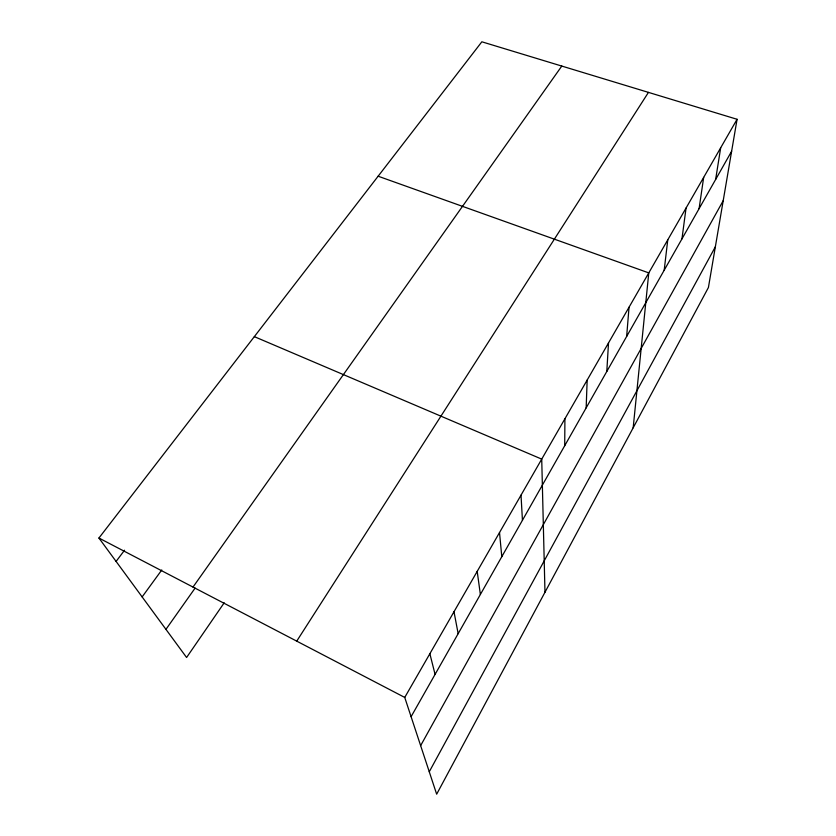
<?xml version="1.0" encoding="UTF-8"?>
<svg xmlns="http://www.w3.org/2000/svg" width="836" height="836" viewBox="0 0 836 836"><rect width="100%" height="100%" fill="white"/><g stroke="black" fill="none" stroke-linecap="round" stroke-linejoin="round"><path stroke-width="1.25" d="M564.708 445.724L564.917 418.773M586.161 407.863L587.165 380.077M606.8 371.466L608.514 342.927M626.655 336.448L629.038 307.22M633.176 427.802L648.778 272.891L378.123 176.208M664.192 270.227L667.765 239.859M681.957 238.887L686.053 208.039M699.095 208.655L703.672 177.378M715.637 179.468L720.674 147.815M737.07 119.287L708.416 287.521L436.664 794.2L404.739 697.433L98.93 538.039L481.849 41.8L737.07 119.287L404.739 697.433M429.265 771.764L715.355 246.798M420.644 745.618L723.203 200.682M411.093 716.692L731.625 151.274M296.728 641.139L648.454 92.378M224.194 602.808L186.595 657.493L98.93 538.039M193.001 587.071L561.792 66.075M165.946 629.362L195.091 588.116M142.141 596.914L161.776 569.974M116.089 561.426L124.554 550.213M254.332 336.647L541.728 459.121L544.978 592.243M429.861 653.731L435.075 674.38M453.99 611.743L458.159 633.678M477.199 571.385L480.376 594.48M499.52 532.542L501.788 556.703M521.016 495.152L522.437 520.274"/></g></svg>
